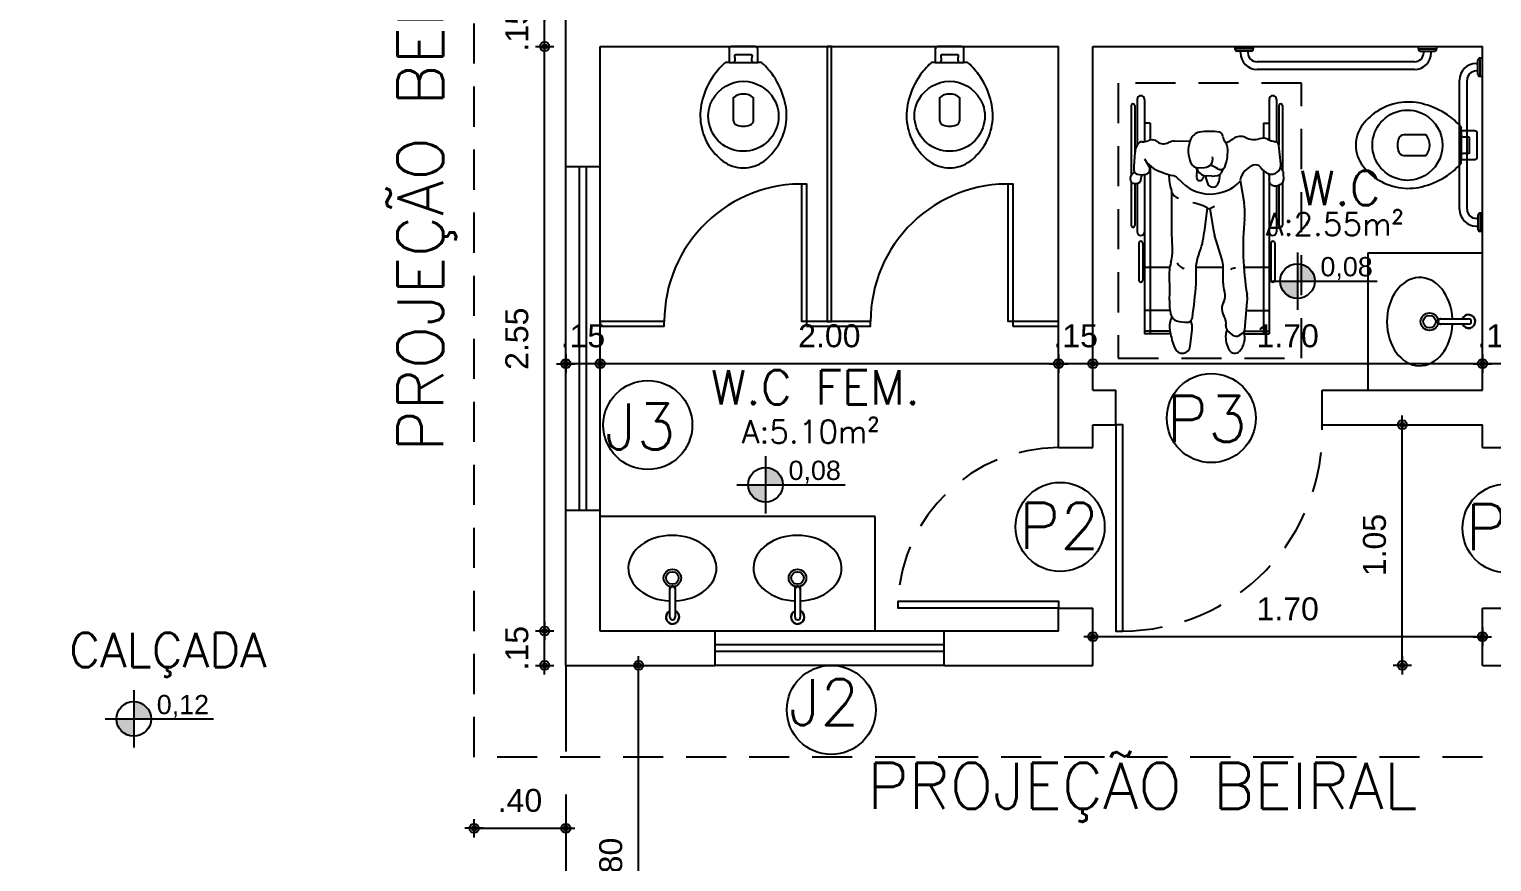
# Model space of a CAD drawing. Header units: millimetres. Extents: x 1111 to 1333, y -447 to -319.
# Drawn here: x 1144.42 to 1150.8, y -424.64 to -421 of the extents above; entities that cross this region are included whole.
import ezdxf

# ---------------------------------------------------------------- set-up
doc = ezdxf.new("R2010")
doc.units = ezdxf.units.MM
doc.header["$PDMODE"] = 35
doc.linetypes.add('HIDDEN', pattern=[0.375, 0.25, -0.125])
for name, color, linetype in [('08', 8, 'Continuous'), ('ARQ-ALVENARIA', 4, 'Continuous'), ('ARQ-ESQ-02', 2, 'Continuous'), ('ARQ-PENA-01', 1, 'Continuous'), ('ARQ-PROJ-01', 1, 'HIDDEN'), ('ARQ-PÇ-HIDROSSAN', 7, 'Continuous'), ('ARQ-TEXTO2', 2, 'Continuous'), ('ARQ-TEXTO3', 3, 'Continuous'), ('COTAS', 1, 'Continuous'), ('JANELAS_EXTERNO', 1, 'Continuous'), ('JANELAS_INTERNO', 2, 'Continuous'), ('L-Texto', 30, 'Continuous'), ('NIVEIS', 1, 'Continuous'), ('TXT', 2, 'Continuous')]:
    doc.layers.add(name, color=color, linetype=linetype)
doc.styles.add('CARIMBO_DADOS', font='arial.ttf', dxfattribs={"height": 0.1})
doc.styles.add('ROMANS', font='romans')
doc.styles.add('T20', font='PORT2', dxfattribs={"height": 0.2})
doc.styles.add('TEXT', font='arial.ttf')
doc.dimstyles.new('COTAS_EXTERNAS', dxfattribs={"dimtxt": 0.1, "dimasz": 0.01, "dimexe": 0, "dimexo": 0, "dimgap": 0.07, "dimtad": 1, "dimzin": 5, "dimdsep": 46, "dimtxsty": 'CARIMBO_DADOS', "dimblk1": 'CIRCULOS', "dimblk2": 'CIRCULOS', "dimsah": 1, "dimcen": 0, "dimse1": 1, "dimse2": 1, "dimclrd": 8, "dimclre": 8, "dimclrt": 230, "dimadec": 0, "dimazin": 0, "dimtfac": 100, "dimtix": 1, "dimtmove": 2, "dimatfit": 3, "dimldrblk": 'CIRCULOS', "dimfxl": 0, "dimtolj": 1, "dimtzin": 5, "dimarcsym": 0})

# ---------------------------------------------------------------- blocks, each defined once
blk = doc.blocks.new('SANIT-flat-3-flat-1')
at = {"layer": '08'}
blk.add_line((0.07, -0.0625), (0.07, 0.0625), dxfattribs=at)
for points in [[(0.073, -0.082, 0.059368), (0.13, -0.132, 0.082654), (0.23, -0.178, 0.104255), (0.33, -0.1865, 0.107708), (0.43, -0.1525, 0.088187), (0.5, -0.09, 0.163426), (0.53, 0, 0.163426), (0.5, 0.09, 0.088187), (0.43, 0.1525, 0.107708), (0.33, 0.1865, 0.104255), (0.23, 0.178, 0.082654), (0.13, 0.132, 0.059368), (0.073, 0.082, 0.207706), (0.07, 0.0745), (0.07, 0.0693), (0.07, 0.0625), (0.012, 0.0625, 0.402093), (0, 0.0515), (0, 0.0515), (0, -0.0515, 0.402093), (0.012, -0.0625), (0.07, -0.0625), (0.07, -0.0693), (0.07, -0.0745, 0.207706)], [(0.152, 0, -0.268395), (0.23, 0.1335, -0.179674), (0.33, 0.151, -0.170707), (0.4205, 0.1, -0.179561), (0.4575, 0, -0.179561), (0.4205, -0.1, -0.170707), (0.33, -0.151, -0.179674), (0.23, -0.1335, -0.268395)], [(0.3425, -0.03, 0.183333), (0.3425, 0.03, 0.302776), (0.32, 0.0445), (0.224, 0.0445, 0.370787), (0.224, -0.0445), (0.32, -0.0445, 0.302776)]]:
    blk.add_lwpolyline(points, format="xyb", close=True, dxfattribs=at)
blk.add_lwpolyline([(0.07, -0.0436, 0.380199), (0.062, -0.036), (0.051, -0.036, 0.087349), (0.047, -0.037, -0.172037), (0.0383, -0.037, -0.102747), (0.0363, -0.0357, -0.167994), (0.035, -0.0315), (0.035, 0.0315), (0.035, 0.0315, -0.167994), (0.0363, 0.0357, -0.102747), (0.0383, 0.037, -0.172037), (0.047, 0.037, 0.087349), (0.051, 0.036), (0.062, 0.036, 0.380199), (0.07, 0.0436)], format="xyb", dxfattribs=at)
blk = doc.blocks.new('CIRCULOS')
at = {"layer": 'COTAS'}
for p, q in [((-4, 0), (4, 0)), ((0, 4), (0, -4))]:
    blk.add_line(p, q, dxfattribs=at)
for radius in [2, 1]:
    blk.add_circle((0, 0), radius, dxfattribs=at)
blk = doc.blocks.new('*D85')
at = {"color": 8, "lineweight": -2, "transparency": 16777216}
for p, q in [((1146.6711, -423.6198), (1146.6711, -423.6098)), ((1146.6711, -423.7798), (1146.6711, -423.6298)), ((1146.6711, -423.7898), (1146.6711, -423.7998))]:
    blk.add_line(p, q, dxfattribs=at)
at = {"layer": 'DEFPOINTS', "color": 0, "transparency": 16777216}
for p in [(1146.6711, -423.6298), (1147.4491, -423.6298), (1147.4491, -423.7798)]:
    blk.add_point(p, dxfattribs=at)
at = {"color": 8, "lineweight": -2, "transparency": 16777216, "xscale": 0.01, "yscale": 0.01, "zscale": 0.01}
for p, rotation in [((1146.6711, -423.6298), 270), ((1146.6711, -423.7798), 90)]:
    blk.add_blockref('CIRCULOS', p, dxfattribs=dict(at, rotation=rotation))
at = {"color": 230, "transparency": 16777216, "insert": (1146.5501, -423.7048), "char_height": 0.1, "attachment_point": 5, "rotation": 90, "style": 'CARIMBO_DADOS'}
blk.add_mtext('\\A1;.15', dxfattribs=at)
blk = doc.blocks.new('*D86')
at = {"color": 8, "lineweight": -2, "transparency": 16777216}
blk.add_line((1146.6711, -423.6198), (1146.6711, -421.0898), dxfattribs=at)
at = {"layer": 'DEFPOINTS', "color": 0, "transparency": 16777216}
for p in [(1146.6711, -421.0798), (1147.1421, -421.0798), (1147.4491, -423.6298)]:
    blk.add_point(p, dxfattribs=at)
at = {"color": 8, "lineweight": -2, "transparency": 16777216, "xscale": 0.01, "yscale": 0.01, "zscale": 0.01}
for p, rotation in [((1146.6711, -421.0798), 90), ((1146.6711, -423.6298), 270)]:
    blk.add_blockref('CIRCULOS', p, dxfattribs=dict(at, rotation=rotation))
at = {"color": 230, "transparency": 16777216, "insert": (1146.5501, -422.3548), "char_height": 0.1, "attachment_point": 5, "rotation": 90, "style": 'CARIMBO_DADOS'}
blk.add_mtext('\\A1;2.55', dxfattribs=at)
blk = doc.blocks.new('*D87')
at = {"color": 8, "lineweight": -2, "transparency": 16777216}
for p, q in [((1146.6711, -420.9198), (1146.6711, -420.9098)), ((1146.6711, -421.0798), (1146.6711, -420.9298)), ((1146.6711, -421.0898), (1146.6711, -421.0998))]:
    blk.add_line(p, q, dxfattribs=at)
at = {"layer": 'DEFPOINTS', "color": 0, "transparency": 16777216}
for p in [(1146.6711, -420.9298), (1147.1102, -420.9298), (1147.1421, -421.0798)]:
    blk.add_point(p, dxfattribs=at)
at = {"color": 8, "lineweight": -2, "transparency": 16777216, "xscale": 0.01, "yscale": 0.01, "zscale": 0.01}
for p, rotation in [((1146.6711, -420.9298), 270), ((1146.6711, -421.0798), 90)]:
    blk.add_blockref('CIRCULOS', p, dxfattribs=dict(at, rotation=rotation))
at = {"color": 230, "transparency": 16777216, "insert": (1146.5501, -421.0048), "char_height": 0.1, "attachment_point": 5, "rotation": 90, "style": 'CARIMBO_DADOS'}
blk.add_mtext('\\A1;.15', dxfattribs=at)
blk = doc.blocks.new('*D108')
at = {"color": 8, "lineweight": -2, "transparency": 16777216}
for p, q in [((1150.7533, -422.4637), (1150.7433, -422.4637)), ((1150.9133, -422.4637), (1150.7633, -422.4637)), ((1150.9233, -422.4637), (1150.9333, -422.4637))]:
    blk.add_line(p, q, dxfattribs=at)
at = {"layer": 'DEFPOINTS', "color": 0, "transparency": 16777216}
for p in [(1150.7633, -422.4637), (1150.7633, -422.4637), (1150.9133, -422.4637)]:
    blk.add_point(p, dxfattribs=at)
at = {"color": 8, "lineweight": -2, "transparency": 16777216, "xscale": 0.01, "yscale": 0.01, "zscale": 0.01}
blk.add_blockref('CIRCULOS', (1150.7633, -422.4637), dxfattribs=at)
at = {"color": 8, "lineweight": -2, "transparency": 16777216, "xscale": 0.01, "yscale": 0.01, "zscale": 0.01, "rotation": 180}
blk.add_blockref('CIRCULOS', (1150.9133, -422.4637), dxfattribs=at)
at = {"color": 230, "transparency": 16777216, "insert": (1150.8383, -422.3427), "char_height": 0.1, "attachment_point": 5, "style": 'CARIMBO_DADOS'}
blk.add_mtext('\\A1;.15', dxfattribs=at)
blk = doc.blocks.new('*D109')
at = {"color": 8, "lineweight": -2, "transparency": 16777216}
blk.add_line((1150.7533, -422.4637), (1149.0733, -422.4637), dxfattribs=at)
at = {"layer": 'DEFPOINTS', "color": 0, "transparency": 16777216}
for p in [(1149.0633, -422.4637), (1149.0633, -422.4637), (1150.7633, -422.4637)]:
    blk.add_point(p, dxfattribs=at)
at = {"color": 8, "lineweight": -2, "transparency": 16777216, "xscale": 0.01, "yscale": 0.01, "zscale": 0.01, "rotation": 180}
blk.add_blockref('CIRCULOS', (1149.0633, -422.4637), dxfattribs=at)
at = {"color": 8, "lineweight": -2, "transparency": 16777216, "xscale": 0.01, "yscale": 0.01, "zscale": 0.01}
blk.add_blockref('CIRCULOS', (1150.7633, -422.4637), dxfattribs=at)
at = {"color": 230, "transparency": 16777216, "insert": (1149.9133, -422.3427), "char_height": 0.1, "attachment_point": 5, "style": 'CARIMBO_DADOS'}
blk.add_mtext('\\A1;1.70', dxfattribs=at)
blk = doc.blocks.new('*D110')
at = {"color": 8, "lineweight": -2, "transparency": 16777216}
for p, q in [((1148.9033, -422.4637), (1148.8933, -422.4637)), ((1149.0633, -422.4637), (1148.9133, -422.4637)), ((1149.0733, -422.4637), (1149.0833, -422.4637))]:
    blk.add_line(p, q, dxfattribs=at)
at = {"layer": 'DEFPOINTS', "color": 0, "transparency": 16777216}
for p in [(1148.9133, -422.4637), (1148.9133, -422.4637), (1149.0633, -422.4637)]:
    blk.add_point(p, dxfattribs=at)
at = {"color": 8, "lineweight": -2, "transparency": 16777216, "xscale": 0.01, "yscale": 0.01, "zscale": 0.01}
blk.add_blockref('CIRCULOS', (1148.9133, -422.4637), dxfattribs=at)
at = {"color": 8, "lineweight": -2, "transparency": 16777216, "xscale": 0.01, "yscale": 0.01, "zscale": 0.01, "rotation": 180}
blk.add_blockref('CIRCULOS', (1149.0633, -422.4637), dxfattribs=at)
at = {"color": 230, "transparency": 16777216, "insert": (1148.9883, -422.3427), "char_height": 0.1, "attachment_point": 5, "style": 'CARIMBO_DADOS'}
blk.add_mtext('\\A1;.15', dxfattribs=at)
blk = doc.blocks.new('*D111')
at = {"color": 8, "lineweight": -2, "transparency": 16777216}
blk.add_line((1148.9033, -422.4637), (1146.9233, -422.4637), dxfattribs=at)
at = {"layer": 'DEFPOINTS', "color": 0, "transparency": 16777216}
for p in [(1146.9133, -422.4637), (1146.9133, -422.4637), (1148.9133, -422.4637)]:
    blk.add_point(p, dxfattribs=at)
at = {"color": 8, "lineweight": -2, "transparency": 16777216, "xscale": 0.01, "yscale": 0.01, "zscale": 0.01, "rotation": 180}
blk.add_blockref('CIRCULOS', (1146.9133, -422.4637), dxfattribs=at)
at = {"color": 8, "lineweight": -2, "transparency": 16777216, "xscale": 0.01, "yscale": 0.01, "zscale": 0.01}
blk.add_blockref('CIRCULOS', (1148.9133, -422.4637), dxfattribs=at)
at = {"color": 230, "transparency": 16777216, "insert": (1147.9133, -422.3427), "char_height": 0.1, "attachment_point": 5, "style": 'CARIMBO_DADOS'}
blk.add_mtext('\\A1;2.00', dxfattribs=at)
blk = doc.blocks.new('*D112')
at = {"color": 8, "lineweight": -2, "transparency": 16777216}
for p, q in [((1146.7533, -422.4637), (1146.7433, -422.4637)), ((1146.9133, -422.4637), (1146.7633, -422.4637)), ((1146.9233, -422.4637), (1146.9333, -422.4637))]:
    blk.add_line(p, q, dxfattribs=at)
at = {"layer": 'DEFPOINTS', "color": 0, "transparency": 16777216}
for p in [(1146.7633, -422.4637), (1146.7633, -422.4637), (1146.9133, -422.4637)]:
    blk.add_point(p, dxfattribs=at)
at = {"color": 8, "lineweight": -2, "transparency": 16777216, "xscale": 0.01, "yscale": 0.01, "zscale": 0.01}
blk.add_blockref('CIRCULOS', (1146.7633, -422.4637), dxfattribs=at)
at = {"color": 8, "lineweight": -2, "transparency": 16777216, "xscale": 0.01, "yscale": 0.01, "zscale": 0.01, "rotation": 180}
blk.add_blockref('CIRCULOS', (1146.9133, -422.4637), dxfattribs=at)
at = {"color": 230, "transparency": 16777216, "insert": (1146.8383, -422.3427), "char_height": 0.1, "attachment_point": 5, "style": 'CARIMBO_DADOS'}
blk.add_mtext('\\A1;.15', dxfattribs=at)
blk = doc.blocks.new('*D113')
at = {"color": 8, "lineweight": -2, "transparency": 16777216}
blk.add_line((1150.4135, -423.7698), (1150.4135, -422.7398), dxfattribs=at)
at = {"layer": 'DEFPOINTS', "color": 0, "transparency": 16777216}
for p in [(1150.4135, -422.7298), (1150.4796, -422.7298), (1150.7633, -423.7798)]:
    blk.add_point(p, dxfattribs=at)
at = {"color": 8, "lineweight": -2, "transparency": 16777216, "xscale": 0.01, "yscale": 0.01, "zscale": 0.01}
for p, rotation in [((1150.4135, -422.7298), 90), ((1150.4135, -423.7798), 270)]:
    blk.add_blockref('CIRCULOS', p, dxfattribs=dict(at, rotation=rotation))
at = {"color": 230, "transparency": 16777216, "insert": (1150.2925, -423.2548), "char_height": 0.1, "attachment_point": 5, "rotation": 90, "style": 'CARIMBO_DADOS'}
blk.add_mtext('\\A1;1.05', dxfattribs=at)
blk = doc.blocks.new('*D114')
at = {"color": 8, "lineweight": -2, "transparency": 16777216}
blk.add_line((1150.7533, -423.6548), (1149.0733, -423.6548), dxfattribs=at)
at = {"layer": 'DEFPOINTS', "color": 0, "transparency": 16777216}
for p in [(1149.0633, -423.6548), (1149.0633, -423.6548), (1150.7633, -423.6548)]:
    blk.add_point(p, dxfattribs=at)
at = {"color": 8, "lineweight": -2, "transparency": 16777216, "xscale": 0.01, "yscale": 0.01, "zscale": 0.01, "rotation": 180}
blk.add_blockref('CIRCULOS', (1149.0633, -423.6548), dxfattribs=at)
at = {"color": 8, "lineweight": -2, "transparency": 16777216, "xscale": 0.01, "yscale": 0.01, "zscale": 0.01}
blk.add_blockref('CIRCULOS', (1150.7633, -423.6548), dxfattribs=at)
at = {"color": 230, "transparency": 16777216, "insert": (1149.9133, -423.5338), "char_height": 0.1, "attachment_point": 5, "style": 'CARIMBO_DADOS'}
blk.add_mtext('\\A1;1.70', dxfattribs=at)
blk = doc.blocks.new('cotas')
at = {"layer": 'L-Texto'}
h = blk.add_hatch(color=6, dxfattribs=at)
h.paths.add_polyline_path([(0.135, 0, 0.414214), (0, 0.135), (0, 0)])
h.paths.add_polyline_path([(0, 0), (-0.135, 0, 0.414214), (0, -0.135)])
for p, q in [((0, 0.223), (0, -0.223)), ((-0.223, 0), (0.621, 0))]:
    blk.add_line(p, q, dxfattribs=at)
blk.add_circle((0, 0), 0.135, dxfattribs=at)
at = {"layer": 'L-Texto', "color": 6, "style": 'T20'}
blk.add_attdef('COTA', (0.167, 0.038), '', height=0.15, dxfattribs=at)
blk = doc.blocks.new('*D190')
at = {"color": 8, "lineweight": -2, "transparency": 16777216}
blk.add_line((1146.3733, -424.4904), (1146.7533, -424.4904), dxfattribs=at)
at = {"layer": 'DEFPOINTS', "color": 0, "transparency": 16777216}
for p in [(1146.3633, -423.3694), (1146.7633, -423.3694), (1146.7633, -424.4904)]:
    blk.add_point(p, dxfattribs=at)
at = {"color": 8, "lineweight": -2, "transparency": 16777216, "xscale": 0.01, "yscale": 0.01, "zscale": 0.01, "rotation": 180}
blk.add_blockref('CIRCULOS', (1146.3633, -424.4904), dxfattribs=at)
at = {"color": 8, "lineweight": -2, "transparency": 16777216, "xscale": 0.01, "yscale": 0.01, "zscale": 0.01}
blk.add_blockref('CIRCULOS', (1146.7633, -424.4904), dxfattribs=at)
at = {"color": 230, "transparency": 16777216, "insert": (1146.5633, -424.3693), "char_height": 0.1, "attachment_point": 5, "style": 'CARIMBO_DADOS'}
blk.add_mtext('\\A1;.40', dxfattribs=at)
blk = doc.blocks.new('*D196')
at = {"color": 8, "lineweight": -2, "transparency": 16777216}
blk.add_line((1147.081, -425.5448), (1147.081, -423.7898), dxfattribs=at)
at = {"layer": 'DEFPOINTS', "color": 0, "transparency": 16777216}
for p in [(1146.7633, -423.7798), (1147.081, -423.7798), (1146.7633, -425.5548)]:
    blk.add_point(p, dxfattribs=at)
at = {"color": 8, "lineweight": -2, "transparency": 16777216, "xscale": 0.01, "yscale": 0.01, "zscale": 0.01}
for p, rotation in [((1147.081, -423.7798), 90), ((1147.081, -425.5548), 270)]:
    blk.add_blockref('CIRCULOS', p, dxfattribs=dict(at, rotation=rotation))
at = {"color": 230, "transparency": 16777216, "insert": (1146.9599, -424.6673), "char_height": 0.1, "attachment_point": 5, "rotation": 90, "style": 'CARIMBO_DADOS'}
blk.add_mtext('\\A1;1.80', dxfattribs=at)

msp = doc.modelspace()

# ---------------------------------------------------------------- linework, layer by layer
for p, q in [((1149.2563, -421.3105), (1149.2563, -421.5093)), ((1149.2881, -421.3105), (1149.2881, -421.4149)), ((1149.8329, -421.3105), (1149.8329, -421.4149)), ((1149.8646, -421.3105), (1149.8646, -421.4965)), ((1149.2303, -421.3375), (1149.2303, -421.6424)), ((1149.2462, -421.3375), (1149.2462, -421.5457)), ((1149.8748, -421.3375), (1149.8748, -421.5095)), ((1149.8907, -421.3375), (1149.8907, -421.62)), ((1149.3135, -421.4149), (1149.2881, -421.4149)), ((1149.2881, -421.4149), (1149.2881, -421.4958)), ((1149.3135, -421.4149), (1149.3135, -421.4881)), ((1149.8075, -421.4149), (1149.8329, -421.4149)), ((1149.8075, -421.4149), (1149.8075, -421.4803)), ((1149.8329, -421.4149), (1149.8329, -421.4873)), ((1149.486, -421.4948), (1149.4194, -421.4933)), ((1149.8838, -421.5923), (1149.875, -421.5108)), ((1149.2881, -421.5702), (1149.309, -421.605)), ((1149.2986, -421.5876), (1149.3267, -421.6103)), ((1149.3035, -421.5916), (1149.301, -421.5916)), ((1149.3135, -421.5996), (1149.3135, -422.3338)), ((1149.5128, -421.6075), (1149.5209, -421.6218)), ((1149.5168, -421.6147), (1149.5155, -421.6507)), ((1149.5253, -421.6091), (1149.5501, -421.6078)), ((1149.6319, -421.6133), (1149.6212, -421.6329)), ((1149.8075, -421.621), (1149.8075, -422.3338)), ((1149.2293, -421.668), (1149.2267, -421.6542)), ((1149.229, -421.6442), (1149.2351, -421.6358)), ((1149.2303, -421.6707), (1149.2303, -421.8614)), ((1149.2462, -421.6779), (1149.2462, -421.8614)), ((1149.2563, -421.6769), (1149.2563, -421.8884)), ((1149.2881, -421.6386), (1149.2881, -421.8884)), ((1149.5489, -421.6432), (1149.5421, -421.6573)), ((1149.5818, -421.6458), (1149.5579, -421.6445)), ((1149.5835, -421.6457), (1149.6071, -421.6426)), ((1149.7057, -421.6629), (1149.7231, -421.7652)), ((1149.8329, -421.6401), (1149.8329, -421.6595)), ((1149.8329, -421.6712), (1149.8329, -421.8884)), ((1149.8646, -421.6875), (1149.8646, -421.8884)), ((1149.8748, -421.6849), (1149.8748, -421.8614)), ((1149.8907, -421.6732), (1149.8907, -421.8614)), ((1149.8958, -421.6584), (1149.8957, -421.6352)), ((1149.406, -421.7076), (1149.407, -421.9058)), ((1149.5622, -421.7842), (1149.549, -421.89)), ((1149.573, -421.7874), (1149.5879, -421.8752)), ((1149.2636, -421.938), (1149.2636, -422.0988)), ((1149.2808, -421.938), (1149.2808, -422.0988)), ((1149.2881, -421.8884), (1149.2881, -422.3338)), ((1149.626, -422.0068), (1149.5944, -421.903)), ((1149.8329, -421.8884), (1149.8329, -422.3338)), ((1149.8401, -421.938), (1149.8401, -422.0988)), ((1149.8574, -421.938), (1149.8574, -422.0988)), ((1149.3989, -422.0439), (1149.2881, -422.0439)), ((1149.6315, -422.0439), (1149.5125, -422.0439)), ((1149.6312, -422.1127), (1149.6315, -422.0442)), ((1149.8329, -422.0439), (1149.7219, -422.0439)), ((1149.726, -422.3155), (1149.737, -422.1918)), ((1149.3998, -422.2322), (1149.2881, -422.2322)), ((1149.7334, -422.2322), (1149.8329, -422.2322)), ((1149.3998, -422.3218), (1149.2881, -422.3218)), ((1149.4881, -422.3871), (1149.4959, -422.3155)), ((1149.6745, -422.3387), (1149.6519, -422.3198)), ((1149.7008, -422.3405), (1149.7168, -422.3304)), ((1149.7243, -422.3218), (1149.8329, -422.3218)), ((1149.402, -422.3338), (1149.2881, -422.3338)), ((1149.7241, -422.3338), (1149.8329, -422.3338))]:
    msp.add_line(p, q)
for points in [[(1147.9033, -422.2798), (1147.9233, -422.2798), (1147.9233, -421.0798), (1147.9033, -421.0798)], [(1146.9133, -422.2998), (1147.1933, -422.2998), (1147.1933, -422.2798), (1146.9133, -422.2798)], [(1147.8133, -422.2998), (1148.0933, -422.2998), (1148.0933, -422.2798), (1147.8133, -422.2798)], [(1148.7133, -422.2998), (1148.9133, -422.2998), (1148.9133, -422.2798), (1148.7133, -422.2798)]]:
    msp.add_lwpolyline(points, close=True)
for centre, radius, start, end in [((1149.2722, -421.3105), 0.0159, 0, 180), ((1149.8488, -421.3105), 0.0159, 0, 180), ((1149.2382, -421.3375), 0.00794, 0, 180), ((1149.8827, -421.3375), 0.00794, 0, 180), ((1149.2765, -421.5173), 0.0213, 86.22682, 145.4123), ((1149.2815, -421.4406), 0.0555, 266.22682, 295.21489), ((1149.3215, -421.5254), 0.0382, 102.10761, 115.21489), ((1149.3215, -421.5254), 0.0382, 53.1315, 102.10761), ((1149.3722, -421.4578), 0.0463, 233.1315, 296.46299), ((1149.4182, -421.5501), 0.0567, 88.71911, 116.46299), ((1149.6138, -421.5355), 0.1342, 162.35097, 202.37391), ((1149.6138, -421.5355), 0.1342, 158.13351, 162.35097), ((1149.5369, -421.5047), 0.0513, 100.04427, 158.13351), ((1149.5722, -421.7036), 0.2534, 80.21672, 100.04427), ((1149.6121, -421.4723), 0.0187, 0.95353, 80.21672), ((1149.6658, -421.4714), 0.0351, 180.95353, 221.32895), ((1149.605, -421.5248), 0.0458, 32.80164, 41.32895), ((1149.6036, -421.3884), 0.1185, 289.72567, 307.52221), ((1149.605, -421.5248), 0.0458, 6.4099, 32.80164), ((1149.7064, -421.5223), 0.0503, 63.51661, 127.52221), ((1149.7657, -421.4033), 0.0827, 243.51661, 286.56944), ((1149.8048, -421.5348), 0.0545, 67.14854, 106.56944), ((1149.8973, -421.3152), 0.1838, 247.14854, 258.55295), ((1149.8573, -421.5127), 0.0178, 65.74067, 78.55295), ((1149.8573, -421.5127), 0.0178, 6.17376, 65.74067), ((1150.0615, -421.6289), 0.8196, 173.54568, 179.2953), ((1149.316, -421.5446), 0.0693, 149.42594, 173.54568), ((1149.316, -421.5446), 0.0693, 145.4123, 149.42594), ((1149.5501, -421.5714), 0.0364, 270, 15.43766), ((1149.4717, -421.5398), 0.18, 339.58637, 6.4099), ((1149.2441, -421.6424), 0.0112, 76.41853, 143.80498), ((1149.2607, -421.619), 0.0187, 179.2953, 256.28905), ((1149.2905, -421.6161), 0.0216, 284.35284, 31.02908), ((1149.363, -421.5653), 0.0578, 231.10071, 245.81716), ((1149.5225, -421.21), 0.4472, 245.81716, 255.64405), ((1149.5234, -421.5728), 0.0364, 202.37391, 273.03449), ((1149.5602, -421.5994), 0.0452, 209.72508, 267.10578), ((1149.4208, -421.9282), 0.3661, 59.17006, 64.88479), ((1149.6198, -421.5949), 0.022, 239.17006, 339.58637), ((1149.7949, -421.6836), 0.0916, 109.94441, 166.94517), ((1149.7731, -421.6234), 0.0276, 34.54853, 109.94441), ((1149.8559, -421.5664), 0.0729, 214.54853, 248.14341), ((1149.8437, -421.5967), 0.0403, 248.14341, 6.17376), ((1149.8697, -421.6354), 0.026, 36.11912, 64.09629), ((1149.8697, -421.6354), 0.026, 0.37342, 36.11912), ((1149.2394, -421.6518), 0.013, 143.80498, 190.69904), ((1149.2386, -421.6662), 0.00949, 190.69904, 244.40644), ((1149.2484, -421.6459), 0.032, 244.40644, 307.77997), ((1149.2756, -421.5579), 0.0817, 256.28905, 284.35284), ((1149.2598, -421.6606), 0.0134, 307.77997, 7.82653), ((1149.2974, -421.6555), 0.0245, 139.48939, 187.82653), ((1149.6246, -421.6363), 0.23, 180.56983, 198.07444), ((1149.3976, -421.6982), 0.0567, 40.66122, 75.64405), ((1149.5763, -421.5447), 0.1789, 220.66122, 316.68578), ((1149.5295, -421.6513), 0.014, 177.82718, 334.23101), ((1149.6465, -421.6385), 0.0912, 183.70757, 207.29496), ((1149.5874, -421.669), 0.0246, 207.29496, 338.46799), ((1149.5823, -421.6363), 0.00943, 267.10578, 277.52313), ((1149.6046, -421.6239), 0.0189, 277.52313, 331.37121), ((1149.5082, -421.6378), 0.1097, 338.46799, 0.23807), ((1149.7973, -421.6498), 0.0369, 344.40904, 23.68288), ((1149.853, -421.6653), 0.0209, 164.40904, 246.70713), ((1149.8602, -421.6485), 0.0392, 246.70713, 276.51632), ((1149.8602, -421.6485), 0.0392, 276.51632, 291.89094), ((1149.8602, -421.6485), 0.0392, 291.89094, 320.99819), ((1149.8726, -421.6586), 0.0233, 320.99819, 0.37342), ((1149.4562, -421.6904), 0.0554, 205.10488, 248.82747), ((1149.4713, -421.9425), 0.1826, 57.27401, 81.21954), ((1149.6534, -421.9469), 0.1786, 109.37032, 117.81627), ((1149.4807, -421.8066), 0.2459, 354.16195, 9.68494), ((1149.2382, -421.8614), 0.00794, 180, 0), ((1149.8064, -421.8384), 0.2216, 189.57559, 196.94451), ((1150.959, -421.9578), 1.2401, 174.16195, 189.48946), ((1149.8827, -421.8614), 0.00794, 180, 0), ((1149.2722, -421.8884), 0.0159, 180, 0), ((1149.2722, -421.938), 0.00864, 0, 180), ((1149.2125, -421.9682), 0.1987, 344.16987, 7.44931), ((1149.7022, -421.9042), 0.2952, 180.31203, 187.44931), ((1149.223, -421.8617), 0.3272, 337.59537, 355.04784), ((1149.8488, -421.8884), 0.0159, 180, 0), ((1149.8488, -421.938), 0.00864, 0, 180), ((1149.6857, -422.0531), 0.1735, 157.38792, 176.96407), ((1149.5053, -422.0436), 0.1263, 359.74606, 16.94451), ((1149.5909, -422.0755), 0.1947, 164.16987, 184.49755), ((1149.4763, -421.9989), 0.0518, 208.693, 254.33584), ((1149.6857, -422.0531), 0.1735, 176.96407, 186.05598), ((1149.2779, -422.0964), 0.2367, 355.58298, 6.05598), ((1149.6814, -422.0724), 0.0256, 79.37709, 135.31336), ((1149.2722, -422.0988), 0.00864, 180, 0), ((1148.7261, -422.1435), 0.6729, 356.30243, 4.49755), ((1147.2324, -421.9384), 2.2882, 351.83902, 355.58298), ((1149.7342, -422.1132), 0.103, 179.74606, 200.12721), ((1149.8488, -422.0988), 0.00864, 180, 0), ((1149.5951, -422.1997), 0.198, 176.30243, 194.83546), ((1149.6897, -422.224), 0.0635, 151.11069, 212.08467), ((1149.5867, -422.1672), 0.054, 331.11069, 20.12721), ((1149.6208, -422.1814), 0.1166, 354.89292, 9.48946), ((1149.4883, -422.3016), 0.0906, 152.65292, 188.26104), ((1149.439, -422.241), 0.0365, 194.83546, 253.48227), ((1149.4754, -422.2601), 0.0223, 315.47109, 351.83902), ((1149.5896, -422.2868), 0.0546, 349.8776, 32.08467), ((1150.7028, -422.2796), 0.0114, 270, 90), ((1149.7501, -422.2636), 0.3551, 188.26104, 191.39668), ((1149.4724, -422.1283), 0.1541, 253.48227, 271.28805), ((1149.4754, -422.2601), 0.0223, 271.28805, 315.47109), ((1149.4065, -422.3058), 0.0899, 353.76268, 19.54927), ((1149.6678, -422.3007), 0.0248, 169.8776, 230.06925), ((1149.6839, -422.3391), 0.0411, 147.72186, 174.89343), ((1149.6404, -422.3513), 0.0856, 317.16594, 17.40343), ((1149.7064, -422.3138), 0.0196, 302.09613, 354.89292), ((1149.7501, -422.2636), 0.3551, 191.39668, 201.96917), ((1149.4533, -422.3833), 0.035, 201.96917, 353.76268), ((1149.7615, -422.346), 0.1189, 174.89343, 209.17313), ((1149.6889, -422.3215), 0.0225, 230.06925, 302.09613), ((1149.6824, -422.3902), 0.0283, 209.17313, 317.16594)]:
    msp.add_arc(centre, radius, start, end)
at = {"layer": '08', "ltscale": 0.03}
for p, q in [((1150.2633, -421.9798), (1150.2633, -422.5798)), ((1150.2633, -421.9798), (1150.7633, -421.9798)), ((1150.5778, -422.2682), (1150.579, -422.2682)), ((1150.5798, -422.2682), (1150.5813, -422.2682)), ((1150.5813, -422.2682), (1150.7028, -422.2682)), ((1150.579, -422.2909), (1150.5778, -422.2909)), ((1150.5813, -422.2909), (1150.5798, -422.2909)), ((1150.7028, -422.2909), (1150.5813, -422.2909)), ((1148.1133, -423.1298), (1146.9133, -423.1298)), ((1148.1133, -423.6298), (1148.1133, -423.1298))]:
    msp.add_line(p, q, dxfattribs=at)
at = {"layer": '08'}
for p, q in [((1147.2177, -423.4456), (1147.2177, -423.4444)), ((1147.2177, -423.4478), (1147.2177, -423.4463)), ((1147.2177, -423.5694), (1147.2177, -423.4478)), ((1147.2404, -423.4444), (1147.2404, -423.4456)), ((1147.2404, -423.4463), (1147.2404, -423.4478)), ((1147.2404, -423.4478), (1147.2404, -423.5694)), ((1147.7638, -423.4456), (1147.7638, -423.4444)), ((1147.7638, -423.4478), (1147.7638, -423.4463)), ((1147.7638, -423.5694), (1147.7638, -423.4478)), ((1147.7865, -423.4444), (1147.7865, -423.4456)), ((1147.7865, -423.4463), (1147.7865, -423.4478)), ((1147.7865, -423.4478), (1147.7865, -423.5694))]:
    msp.add_line(p, q, dxfattribs=at)
at = {"layer": '08', "ltscale": 0.03}
for points in [[(1150.5778, -422.2909, 0), (1150.5759, -422.2907, 0), (1150.574, -422.2902, 0), (1150.5722, -422.2894, 0), (1150.5706, -422.2883, 0), (1150.5692, -422.2869, 0), (1150.568, -422.2852, 0), (1150.5672, -422.2834, 0), (1150.5667, -422.2815, 0), (1150.5665, -422.2796, 0), (1150.5667, -422.2776, 0), (1150.5672, -422.2757, 0), (1150.568, -422.2739, 0), (1150.5692, -422.2723, 0), (1150.5706, -422.2709, 0), (1150.5722, -422.2698, 0), (1150.574, -422.2689, 0), (1150.5759, -422.2684, 0), (1150.5778, -422.2682, 0)], [(1150.5773, -422.2685, 0), (1150.5754, -422.2691, 0), (1150.5736, -422.27, 0), (1150.5721, -422.2712, 0), (1150.5707, -422.2727, 0), (1150.5697, -422.2743, 0), (1150.5689, -422.2761, 0), (1150.5685, -422.2781, 0), (1150.5684, -422.2796, 0)], [(1150.5798, -422.2909, 0), (1150.5779, -422.2908, 0), (1150.5759, -422.2902, 0), (1150.5742, -422.2894, 0), (1150.5725, -422.2883, 0), (1150.5711, -422.2869, 0), (1150.57, -422.2853, 0), (1150.5692, -422.2835, 0), (1150.5687, -422.2815, 0), (1150.5685, -422.2796, 0), (1150.5687, -422.2776, 0), (1150.5692, -422.2757, 0), (1150.57, -422.2739, 0), (1150.5711, -422.2723, 0), (1150.5725, -422.2709, 0), (1150.5742, -422.2697, 0), (1150.5759, -422.2689, 0), (1150.5779, -422.2684, 0), (1150.5798, -422.2682, 0)], [(1150.5813, -422.2682, 0), (1150.5793, -422.2684, 0), (1150.5774, -422.2689, 0), (1150.5756, -422.2697, 0), (1150.574, -422.2709, 0), (1150.5726, -422.2723, 0), (1150.5715, -422.2739, 0), (1150.5707, -422.2757, 0), (1150.5702, -422.2776, 0), (1150.57, -422.2796, 0)], [(1150.5813, -422.2682, 0), (1150.5813, -422.2682, 0)], [(1150.5684, -422.2796, 0), (1150.5686, -422.2815, 0), (1150.5691, -422.2834, 0), (1150.5699, -422.2852, 0), (1150.571, -422.2869, 0), (1150.5724, -422.2883, 0), (1150.574, -422.2894, 0), (1150.5758, -422.2902, 0), (1150.5773, -422.2906, 0)], [(1150.57, -422.2796, 0), (1150.5702, -422.2815, 0), (1150.5707, -422.2835, 0), (1150.5715, -422.2853, 0), (1150.5726, -422.2869, 0), (1150.574, -422.2883, 0), (1150.5757, -422.2894, 0), (1150.5774, -422.2902, 0), (1150.5793, -422.2908, 0), (1150.5813, -422.2909, 0)]]:
    msp.add_polyline3d(points, dxfattribs=at)
at = {"layer": '08'}
for points in [[(1147.2177, -423.4444, 0), (1147.2179, -423.4424, 0), (1147.2184, -423.4405, 0), (1147.2192, -423.4387, 0), (1147.2204, -423.4371, 0), (1147.2218, -423.4357, 0), (1147.2234, -423.4346, 0), (1147.2252, -423.4337, 0), (1147.2271, -423.4332, 0), (1147.2291, -423.4331, 0), (1147.231, -423.4332, 0), (1147.2329, -423.4337, 0), (1147.2347, -423.4346, 0), (1147.2363, -423.4357, 0), (1147.2377, -423.4371, 0), (1147.2389, -423.4387, 0), (1147.2397, -423.4405, 0), (1147.2402, -423.4424, 0), (1147.2404, -423.4444, 0)], [(1147.2177, -423.4463, 0), (1147.2179, -423.4444, 0), (1147.2184, -423.4425, 0), (1147.2192, -423.4407, 0), (1147.2204, -423.4391, 0), (1147.2218, -423.4377, 0), (1147.2234, -423.4365, 0), (1147.2252, -423.4357, 0), (1147.2271, -423.4352, 0), (1147.2291, -423.435, 0), (1147.231, -423.4352, 0), (1147.2329, -423.4357, 0), (1147.2347, -423.4365, 0), (1147.2364, -423.4377, 0), (1147.2378, -423.4391, 0), (1147.2389, -423.4407, 0), (1147.2397, -423.4425, 0), (1147.2403, -423.4444, 0), (1147.2404, -423.4463, 0)], [(1147.2291, -423.4365, 0), (1147.2271, -423.4367, 0), (1147.2252, -423.4372, 0), (1147.2234, -423.438, 0), (1147.2218, -423.4392, 0), (1147.2204, -423.4406, 0), (1147.2192, -423.4422, 0), (1147.2184, -423.444, 0), (1147.2179, -423.4459, 0), (1147.2177, -423.4478, 0)], [(1147.2291, -423.4349, 0), (1147.2271, -423.4351, 0), (1147.2252, -423.4356, 0), (1147.2234, -423.4364, 0), (1147.2218, -423.4376, 0), (1147.2204, -423.439, 0), (1147.2192, -423.4406, 0), (1147.2184, -423.4424, 0), (1147.218, -423.4438, 0)], [(1147.2401, -423.4438, 0), (1147.2395, -423.4419, 0), (1147.2386, -423.4402, 0), (1147.2374, -423.4386, 0), (1147.236, -423.4373, 0), (1147.2343, -423.4362, 0), (1147.2325, -423.4355, 0), (1147.2306, -423.435, 0), (1147.2291, -423.4349, 0)], [(1147.2404, -423.4478, 0), (1147.2402, -423.4458, 0), (1147.2397, -423.4439, 0), (1147.2389, -423.4422, 0), (1147.2377, -423.4405, 0), (1147.2363, -423.4392, 0), (1147.2347, -423.438, 0), (1147.2329, -423.4372, 0), (1147.231, -423.4367, 0), (1147.2291, -423.4365, 0)], [(1147.2404, -423.4478, 0), (1147.2404, -423.4478, 0)], [(1147.7638, -423.4444, 0), (1147.764, -423.4424, 0), (1147.7645, -423.4405, 0), (1147.7654, -423.4387, 0), (1147.7665, -423.4371, 0), (1147.7679, -423.4357, 0), (1147.7695, -423.4346, 0), (1147.7713, -423.4337, 0), (1147.7732, -423.4332, 0), (1147.7752, -423.4331, 0), (1147.7771, -423.4332, 0), (1147.779, -423.4337, 0), (1147.7808, -423.4346, 0), (1147.7825, -423.4357, 0), (1147.7839, -423.4371, 0), (1147.785, -423.4387, 0), (1147.7858, -423.4405, 0), (1147.7863, -423.4424, 0), (1147.7865, -423.4444, 0)], [(1147.7638, -423.4463, 0), (1147.764, -423.4444, 0), (1147.7645, -423.4425, 0), (1147.7653, -423.4407, 0), (1147.7665, -423.4391, 0), (1147.7679, -423.4377, 0), (1147.7695, -423.4365, 0), (1147.7713, -423.4357, 0), (1147.7732, -423.4352, 0), (1147.7752, -423.435, 0), (1147.7771, -423.4352, 0), (1147.7791, -423.4357, 0), (1147.7809, -423.4365, 0), (1147.7825, -423.4377, 0), (1147.7839, -423.4391, 0), (1147.785, -423.4407, 0), (1147.7858, -423.4425, 0), (1147.7864, -423.4444, 0), (1147.7865, -423.4463, 0)], [(1147.7752, -423.4365, 0), (1147.7732, -423.4367, 0), (1147.7713, -423.4372, 0), (1147.7695, -423.438, 0), (1147.7679, -423.4392, 0), (1147.7665, -423.4406, 0), (1147.7653, -423.4422, 0), (1147.7645, -423.444, 0), (1147.764, -423.4459, 0), (1147.7638, -423.4478, 0)], [(1147.7752, -423.4349, 0), (1147.7732, -423.4351, 0), (1147.7713, -423.4356, 0), (1147.7695, -423.4364, 0), (1147.7679, -423.4376, 0), (1147.7665, -423.439, 0), (1147.7654, -423.4406, 0), (1147.7645, -423.4424, 0), (1147.7641, -423.4438, 0)], [(1147.7862, -423.4438, 0), (1147.7857, -423.4419, 0), (1147.7847, -423.4402, 0), (1147.7835, -423.4386, 0), (1147.7821, -423.4373, 0), (1147.7804, -423.4362, 0), (1147.7786, -423.4355, 0), (1147.7767, -423.435, 0), (1147.7752, -423.4349, 0)], [(1147.7865, -423.4478, 0), (1147.7864, -423.4458, 0), (1147.7858, -423.4439, 0), (1147.785, -423.4422, 0), (1147.7839, -423.4405, 0), (1147.7824, -423.4392, 0), (1147.7808, -423.438, 0), (1147.779, -423.4372, 0), (1147.7771, -423.4367, 0), (1147.7752, -423.4365, 0)], [(1147.7865, -423.4478, 0), (1147.7865, -423.4478, 0)]]:
    msp.add_polyline3d(points, dxfattribs=at)
at = {"layer": '08', "ltscale": 0.03}
for centre, radius in [((1150.5319, -422.2803), 0.0384), ((1150.5319, -422.2803), 0.0274), ((1147.2283, -423.3984), 0.0384), ((1147.2283, -423.3984), 0.0274), ((1147.7744, -423.3984), 0.0384), ((1147.7744, -423.3984), 0.0274)]:
    msp.add_circle(centre, radius, dxfattribs=at)
for radius, start, end in [(0.0297, 90, 157.67712), (0.0297, 202.6883, 90), (0.0286, 203.60737, 156.77211)]:
    msp.add_arc((1150.7028, -422.2795), radius, start, end, dxfattribs=at)
at = {"layer": '08'}
for centre, radius, start, end in [((1147.2292, -423.5694), 0.0297, 112.6883, 0), ((1147.2292, -423.5694), 0.0286, 113.60737, 66.77211), ((1147.2292, -423.5694), 0.0297, 0, 67.67712), ((1147.7753, -423.5694), 0.0297, 112.6883, 0), ((1147.7753, -423.5694), 0.0286, 113.60737, 66.77211), ((1147.7753, -423.5694), 0.0297, 0, 67.67712), ((1147.2291, -423.5694), 0.0114, 180, 0), ((1147.7752, -423.5694), 0.0114, 180, 0)]:
    msp.add_arc(centre, radius, start, end, dxfattribs=at)
at = {"layer": '08', "ltscale": 0.03}
for centre, major_axis in [((1150.4894, -422.2803), (0, 0.1925)), ((1147.2283, -423.3559), (0.1925, 0)), ((1147.7744, -423.3559), (0.1925, 0))]:
    msp.add_ellipse(centre, major_axis=major_axis, ratio=0.742857, start_param=4.775358, end_param=10.940424, dxfattribs=at)
at = {"layer": 'ARQ-ALVENARIA'}
for p, q in [((1146.7633, -421.6048), (1146.7633, -420.9298)), ((1146.9133, -421.0798), (1148.9133, -421.0798)), ((1146.9133, -421.6048), (1146.9133, -421.0798)), ((1148.9133, -422.8298), (1148.9133, -421.0798)), ((1149.0633, -422.5798), (1149.0633, -421.0798)), ((1149.0633, -421.0798), (1150.7633, -421.0798)), ((1150.7633, -422.5798), (1150.7633, -421.0798)), ((1146.9133, -421.6048), (1146.7633, -421.6048)), ((1149.0633, -422.5798), (1149.1633, -422.5798)), ((1149.1633, -422.7298), (1149.1633, -422.5798)), ((1150.0633, -422.5798), (1150.7633, -422.5798)), ((1150.0633, -422.7298), (1150.0633, -422.5798)), ((1149.0633, -422.8298), (1149.0633, -422.7298)), ((1149.0633, -422.7298), (1149.1633, -422.7298)), ((1150.0633, -422.7298), (1150.7633, -422.7298)), ((1150.7633, -422.8298), (1150.7633, -422.7298)), ((1148.9133, -422.8298), (1149.0633, -422.8298)), ((1150.7633, -422.8298), (1150.9133, -422.8298)), ((1146.7633, -423.7798), (1146.7633, -423.1048)), ((1146.9133, -423.1048), (1146.7633, -423.1048)), ((1146.9133, -423.6298), (1146.9133, -423.1048)), ((1148.9133, -423.6298), (1148.9133, -423.5298)), ((1148.9133, -423.5298), (1149.0633, -423.5298)), ((1149.0633, -423.7798), (1149.0633, -423.5298)), ((1150.7633, -423.7798), (1150.7633, -423.5298)), ((1150.7633, -423.5298), (1150.9133, -423.5298)), ((1147.4133, -423.6298), (1146.9133, -423.6298)), ((1147.4133, -423.6298), (1147.4133, -423.7798)), ((1148.9133, -423.6298), (1148.4133, -423.6298)), ((1148.4133, -423.6298), (1148.4133, -423.7798)), ((1146.7633, -423.7798), (1147.4133, -423.7798)), ((1148.4133, -423.7798), (1149.0633, -423.7798)), ((1150.7633, -423.7798), (1151.9133, -423.7798))]:
    msp.add_line(p, q, dxfattribs=at)
at = {"layer": 'ARQ-ESQ-02'}
for points in [[(1149.1633, -422.7298), (1149.1633, -423.6298), (1149.1933, -423.6298), (1149.1933, -422.7298)], [(1148.9133, -423.5298), (1148.2133, -423.5298), (1148.2133, -423.4998), (1148.9133, -423.4998)]]:
    msp.add_lwpolyline(points, close=True, dxfattribs=at)
at = {"layer": 'ARQ-PENA-01'}
for points in [[(1147.8133, -422.2798), (1147.7933, -422.2798), (1147.7933, -421.6798), (1147.8133, -421.6798)], [(1148.7133, -422.2798), (1148.6933, -422.2798), (1148.6933, -421.6798), (1148.7133, -421.6798)]]:
    msp.add_lwpolyline(points, close=True, dxfattribs=at)
for centre in [(1147.7933, -422.2798), (1148.6933, -422.2798)]:
    msp.add_arc(centre, 0.6, 88.08979, 180, dxfattribs=at)
at = {"layer": 'ARQ-PROJ-01', "ltscale": 0.7}
for p, q in [((1146.3633, -424.1798), (1146.3633, -418.9298)), ((1154.0633, -424.1798), (1146.3633, -424.1798))]:
    msp.add_line(p, q, dxfattribs=at)
at = {"layer": 'ARQ-PROJ-01', "ltscale": 1.5}
msp.add_lwpolyline([(1146.7633, -423.7798), (1146.7633, -425.5548), (1121.7633, -425.5548), (1121.7633, -405.5548), (1146.7633, -405.5548), (1146.7633, -407.3298)], dxfattribs=at)
at = {"layer": 'ARQ-PROJ-01', "ltscale": 0.7}
msp.add_lwpolyline([(1149.1743, -421.2398), (1149.1743, -422.4398), (1149.9743, -422.4398), (1149.9743, -421.2398)], close=True, dxfattribs=at)
for centre, radius, start, end in [((1149.1933, -422.7593), 0.8705, 270, 1.94204), ((1148.9133, -423.5305), 0.7007, 90, 177.4911)]:
    msp.add_arc(centre, radius, start, end, dxfattribs=at)
at = {"layer": 'ARQ-PÇ-HIDROSSAN'}
for p, q in [((1149.6833, -421.0798), (1149.6833, -421.0898)), ((1149.7633, -421.0898), (1149.6833, -421.0898)), ((1149.7533, -421.0998), (1149.6933, -421.0998)), ((1149.7068, -421.1068), (1149.7068, -421.0998)), ((1149.7398, -421.0998), (1149.7398, -421.1068)), ((1149.7633, -421.0798), (1149.7633, -421.0898)), ((1150.4833, -421.0798), (1150.4833, -421.0898)), ((1150.4833, -421.0898), (1150.5633, -421.0898)), ((1150.4933, -421.0998), (1150.5533, -421.0998)), ((1150.5068, -421.0998), (1150.5068, -421.1068)), ((1150.5398, -421.1068), (1150.5398, -421.0998)), ((1150.5633, -421.0798), (1150.5633, -421.0898)), ((1150.4668, -421.1468), (1149.7798, -421.1468)), ((1150.4668, -421.1798), (1149.7798, -421.1798)), ((1150.7363, -421.1537), (1150.7433, -421.1537)), ((1150.7433, -421.2002), (1150.7433, -421.1402)), ((1150.7533, -421.2102), (1150.7533, -421.1302)), ((1150.7633, -421.1302), (1150.7533, -421.1302)), ((1150.6633, -421.7902), (1150.6633, -421.2267)), ((1150.6963, -421.7902), (1150.6963, -421.2267)), ((1150.7433, -421.1867), (1150.7363, -421.1867)), ((1150.7633, -421.2102), (1150.7533, -421.2102)), ((1150.7433, -421.8167), (1150.7433, -421.8767)), ((1150.7533, -421.8067), (1150.7533, -421.8867)), ((1150.7633, -421.8067), (1150.7533, -421.8067)), ((1150.7433, -421.8302), (1150.7363, -421.8302)), ((1150.7363, -421.8632), (1150.7433, -421.8632)), ((1150.7633, -421.8867), (1150.7533, -421.8867))]:
    msp.add_line(p, q, dxfattribs=at)
for centre, radius, start, end in [((1149.6933, -421.0898), 0.01, 180, 270), ((1149.7798, -421.1068), 0.073, 180, 270), ((1149.7798, -421.1068), 0.04, 180, 270), ((1149.7533, -421.0898), 0.01, 270, 0), ((1150.4668, -421.1068), 0.04, 270, 360), ((1150.4668, -421.1068), 0.073, 270, 360), ((1150.4933, -421.0898), 0.01, 180, 270), ((1150.5533, -421.0898), 0.01, 270, 360), ((1150.7363, -421.2267), 0.073, 90, 180), ((1150.7533, -421.1402), 0.01, 90, 180), ((1150.7363, -421.2267), 0.04, 90, 180), ((1150.7533, -421.2002), 0.01, 180, 270), ((1150.7363, -421.7902), 0.073, 180, 270), ((1150.7363, -421.7902), 0.04, 180, 270), ((1150.7533, -421.8167), 0.01, 90, 180), ((1150.7533, -421.8767), 0.01, 180, 270)]:
    msp.add_arc(centre, radius, start, end, dxfattribs=at)
at = {"layer": 'JANELAS_EXTERNO'}
for p, q in [((1146.7633, -423.1048), (1146.7633, -421.6048)), ((1146.9133, -423.1048), (1146.9133, -421.6048)), ((1148.4133, -423.6298), (1147.4133, -423.6298)), ((1148.4133, -423.7798), (1147.4133, -423.7798))]:
    msp.add_line(p, q, dxfattribs=at)
at = {"layer": 'JANELAS_INTERNO'}
for p, q in [((1146.8233, -423.1048), (1146.8233, -421.6048)), ((1146.8533, -423.1048), (1146.8533, -421.6048)), ((1148.4133, -423.6898), (1147.4133, -423.6898)), ((1148.4133, -423.7198), (1147.4133, -423.7198))]:
    msp.add_line(p, q, dxfattribs=at)
at = {"layer": 'TXT'}
for centre in [(1149.58, -422.7011), (1147.1212, -422.7313), (1148.9204, -423.1758), (1150.8701, -423.1817), (1147.9218, -423.9738)]:
    msp.add_circle(centre, 0.1942, dxfattribs=at)

# ---------------------------------------------------------------- block references
at = {"layer": 'ARQ-PÇ-HIDROSSAN'}
for p, rotation in [((1147.5383, -421.0798), 270), ((1148.4383, -421.0798), 270), ((1150.7406, -421.5105), 179.9999999999999)]:
    msp.add_blockref('SANIT-flat-3-flat-1', p, dxfattribs=dict(at, rotation=rotation))
at = {"layer": 'NIVEIS', "color": 1}
ref = msp.add_blockref('cotas', (1149.9557, -422.1032), dxfattribs=dict(at, xscale=0.5599999999976717, yscale=0.5599999999994907, zscale=0.5599999999994907))
ref.add_attrib('COTA', '0,08', (1150.0562, -422.0825), dxfattribs={"color": 1, "height": 0.084, "style": 'TEXT'})
ref = msp.add_blockref('cotas', (1147.6348, -422.9916), dxfattribs=dict(at, xscale=0.5599999999976717, yscale=0.5599999999994907, zscale=0.5599999999994907))
ref.add_attrib('COTA', '0,08', (1147.7352, -422.9709), dxfattribs={"color": 1, "height": 0.084, "style": 'TEXT'})
ref = msp.add_blockref('cotas', (1144.878, -424.0133), dxfattribs=dict(at, xscale=0.5599999999976717, yscale=0.5599999999994907, zscale=0.5599999999994907))
ref.add_attrib('COTA', '0,12', (1144.9784, -423.9926), dxfattribs={"color": 1, "height": 0.084, "style": 'TEXT'})

# ---------------------------------------------------------------- texts
at = {"layer": 'ARQ-TEXTO2', "char_height": 0.1, "width": 0.653381, "attachment_point": 1, "style": 'ROMANS'}
for s, insert in [('\\pi0.00288;A:2.55m²', (1149.8155, -421.8049)), ('\\pi0.00288;A:5.10m²', (1147.5284, -422.7101))]:
    msp.add_mtext(s, dxfattribs=dict(at, insert=insert))
at = {"layer": 'ARQ-TEXTO3', "char_height": 0.15, "width": 1.121767, "attachment_point": 5, "style": 'ROMANS'}
for s, insert in [('W.C ', (1150.1419, -421.6975)), ('W.C FEM.', (1147.8522, -422.5665)), ('CALÇADA', (1145.0272, -423.7345))]:
    msp.add_mtext(s, dxfattribs=dict(at, insert=insert))
at = {"layer": 'TXT', "style": 'ROMANS'}
for s, p in [('J3', (1146.9345, -422.8379)), ('P3', (1149.385, -422.8041)), ('P2', (1148.7407, -423.2711)), ('P2', (1150.6903, -423.2771)), ('J2', (1147.7363, -424.0399))]:
    msp.add_text(s, height=0.2, dxfattribs=at).set_placement(p)
at = {"layer": 'TXT', "color": 2, "insert": (1146.0284, -422.8471), "char_height": 0.2, "width": 5.305345, "attachment_point": 1, "rotation": 90, "line_spacing_factor": 0.801, "style": 'ROMANS'}
msp.add_mtext('PROJEÇÃO BEIRAL', dxfattribs=at)
at = {"layer": 'TXT', "color": 2, "insert": (1148.079, -424.2054), "char_height": 0.2, "width": 5.305345, "attachment_point": 1, "line_spacing_factor": 0.801, "style": 'ROMANS'}
msp.add_mtext('PROJEÇÃO BEIRAL', dxfattribs=at)

# ---------------------------------------------------------------- dimensions: what is measured, and where the dimension line sits
for base, p1, p2, picture, middle in [((1146.6711, -420.9298), (1147.1421, -421.0798), (1147.1102, -420.9298), '*D87', (1146.5501, -421.0048)), ((1146.6711, -421.0798), (1147.4491, -423.6298), (1147.1421, -421.0798), '*D86', (1146.5501, -422.3548)), ((1150.4135, -422.7298), (1150.7633, -423.7798), (1150.4796, -422.7298), '*D113', (1150.2925, -423.2548)), ((1146.6711, -423.6298), (1147.4491, -423.7798), (1147.4491, -423.6298), '*D85', (1146.5501, -423.7048))]:
    dim = msp.add_linear_dim(base=base, p1=p1, p2=p2, angle=90, dimstyle='COTAS_EXTERNAS')
    dim.commit()
    dim.dimension.update_dxf_attribs({"geometry": picture, "text_midpoint": middle})
for base, p1, p2, picture, middle in [((1146.7633, -422.4637), (1146.9133, -422.4637), (1146.7633, -422.4637), '*D112', (1146.8383, -422.3427)), ((1146.9133, -422.4637), (1148.9133, -422.4637), (1146.9133, -422.4637), '*D111', (1147.9133, -422.3427)), ((1148.9133, -422.4637), (1149.0633, -422.4637), (1148.9133, -422.4637), '*D110', (1148.9883, -422.3427)), ((1149.0633, -422.4637), (1150.7633, -422.4637), (1149.0633, -422.4637), '*D109', (1149.9133, -422.3427)), ((1150.7633, -422.4637), (1150.9133, -422.4637), (1150.7633, -422.4637), '*D108', (1150.8383, -422.3427)), ((1146.7633, -424.4904), (1146.3633, -423.3694), (1146.7633, -423.3694), '*D190', (1146.5633, -424.3693)), ((1149.0633, -423.6548), (1150.7633, -423.6548), (1149.0633, -423.6548), '*D114', (1149.9133, -423.5338))]:
    dim = msp.add_linear_dim(base=base, p1=p1, p2=p2, dimstyle='COTAS_EXTERNAS')
    dim.commit()
    dim.dimension.update_dxf_attribs({"geometry": picture, "text_midpoint": middle})
dim = msp.add_linear_dim(base=(1147.081, -423.7798), p1=(1146.7633, -425.5548), p2=(1146.7633, -423.7798), angle=90, text='1.80', dimstyle='COTAS_EXTERNAS')
dim.commit()
dim.dimension.update_dxf_attribs({"geometry": '*D196', "text_midpoint": (1146.9599, -424.6673)})

doc.saveas('drawing.dxf')
